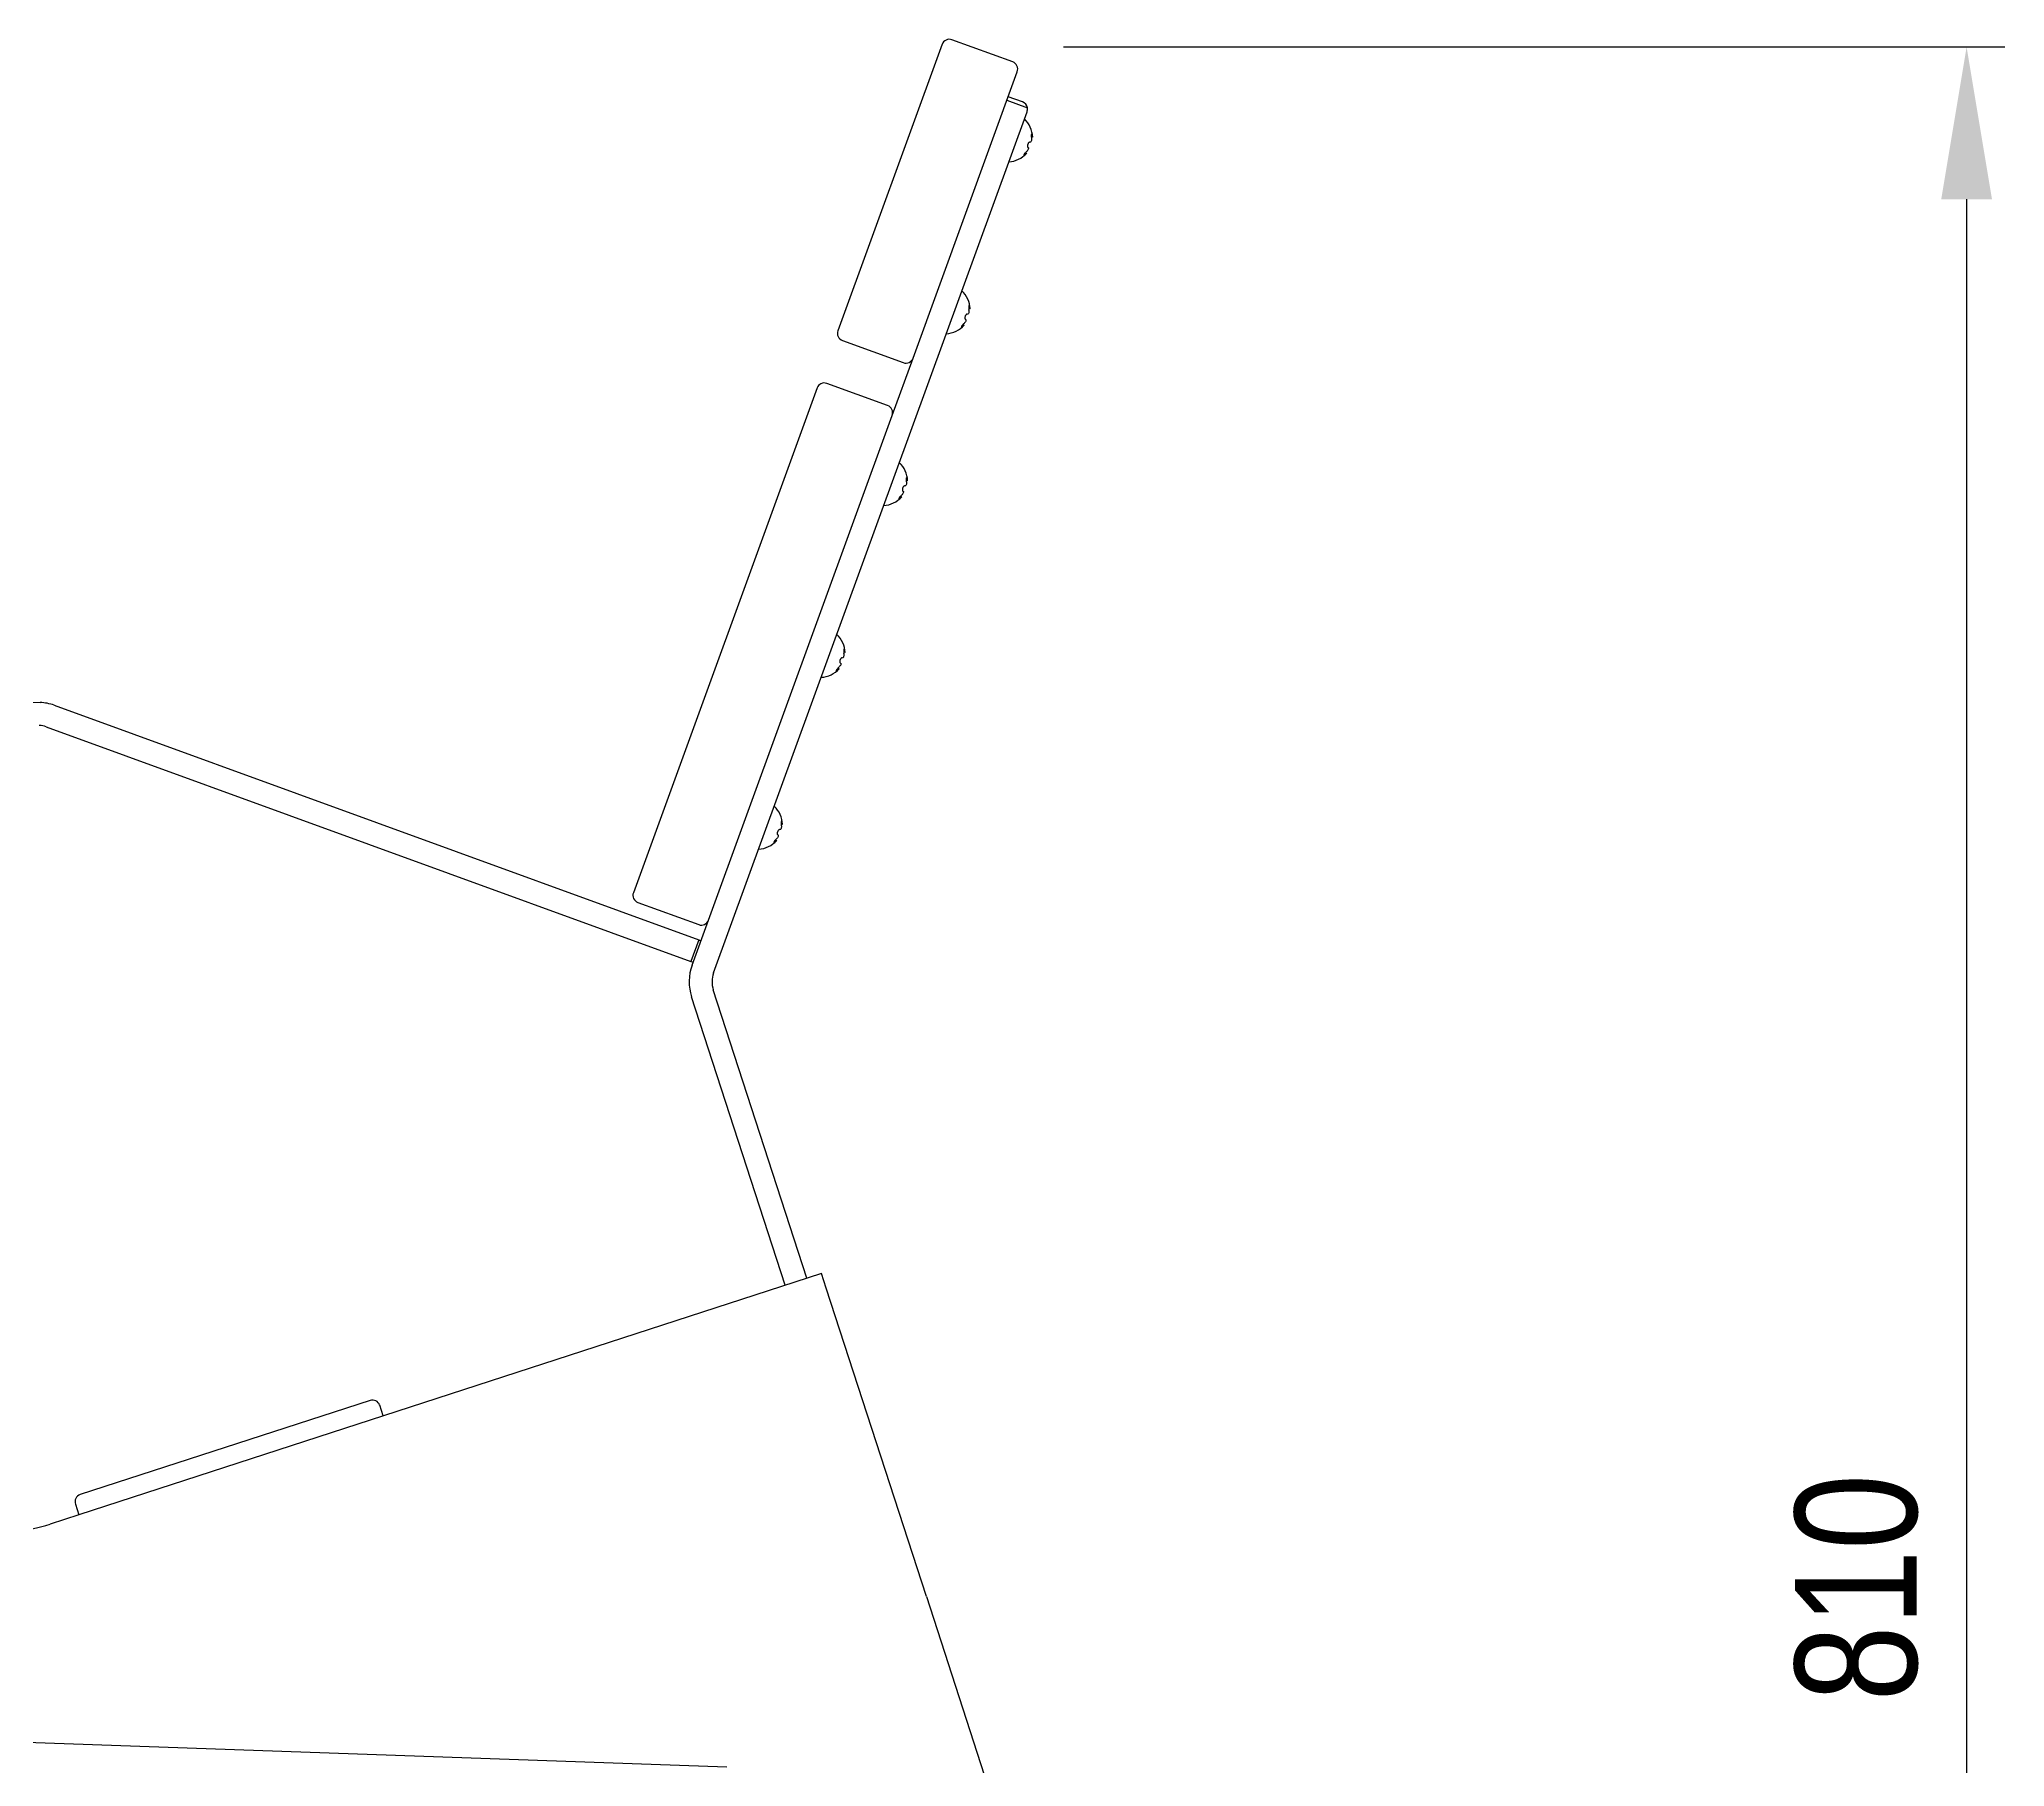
# Model space of a CAD drawing. Header units: millimetres. Extents: x 22162 to 28102, y 3160 to 7360.
# Drawn here: x 22883 to 23399, y 6442 to 6896 of the extents above; entities that cross this region are included whole.
import ezdxf

# ---------------------------------------------------------------- set-up
doc = ezdxf.new("R2010")
doc.units = ezdxf.units.MM
doc.header["$LTSCALE"] = 0.3
doc.styles.add('SEACAD_Arial', font='arial.ttf', dxfattribs={"width": 0.8})
doc.dimstyles.new('ISO-25', dxfattribs={"dimtxt": 1.6, "dimasz": 2, "dimexe": 0.5, "dimexo": 1.5, "dimtad": 1, "dimdec": 0, "dimtxsty": 'SEACAD_Arial', "dimcen": 2, "dimadec": 0, "dimazin": 0, "dimtfac": 1, "dimtdec": 0, "dimtmove": 0, "dimatfit": 3, "dimfxl": 1, "dimarcsym": 0})

# ---------------------------------------------------------------- blocks, each defined once
blk = doc.blocks.new('*D137')
at = {"color": 0, "lineweight": -2, "transparency": 16777216}
for p, q in [((23151.66, 6893.64), (23398.76, 6893.64)), ((23388.76, 6853.64), (23388.76, 6124.74)), ((23365.94, 6084.74), (23398.76, 6084.74))]:
    blk.add_line(p, q, dxfattribs=at)
at = {"color": 0, "transparency": 16777216}
for points in [[(23382.1, 6853.64), (23395.43, 6853.64), (23388.76, 6893.64)], [(23382.1, 6124.74), (23395.43, 6124.74), (23388.76, 6084.74)]]:
    blk.add_solid(points, dxfattribs=at)
at = {"layer": 'Defpoints', "color": 0, "transparency": 16777216}
for p in [(23121.66, 6893.64), (23335.94, 6084.74), (23388.76, 6084.74)]:
    blk.add_point(p, dxfattribs=at)
at = {"color": 0, "lineweight": 13, "transparency": 16777216, "insert": (23359.92, 6489.19), "char_height": 32, "attachment_point": 5, "rotation": 90, "style": 'SEACAD_Arial'}
blk.add_mtext('810', dxfattribs=at)

msp = doc.modelspace()

# ---------------------------------------------------------------- linework, layer by layer
at = {"color": 7, "linetype": 'Continuous'}
for p, q in [((23119.78, 6894.33), (23092.42, 6819.15)), ((23138.32, 6889.71), (23122.35, 6895.52)), ((23117.76, 6888.75), (23117.85, 6888.75)), ((23112.16, 6811.97), (23139.52, 6887.14)), ((23136.78, 6879.63), (23142.17, 6877.67)), ((23140.88, 6879.2), (23137.12, 6880.57)), ((23059.79, 6650.55), (23142.08, 6876.63)), ((23142.86, 6868.63), (23142.86, 6868.63)), ((23143.21, 6870.5), (23143.51, 6870.4)), ((23143.51, 6870.39), (23143.21, 6870.5)), ((23143.57, 6869.97), (23143.21, 6870.1)), ((23143.25, 6869.69), (23143.25, 6869.69)), ((23143.51, 6870.4), (23143.51, 6870.39)), ((23141.71, 6865.46), (23141.41, 6865.57)), ((23141.42, 6865.57), (23141.71, 6865.46)), ((23141.67, 6865.87), (23142.03, 6865.74)), ((23141.71, 6865.46), (23141.71, 6865.46)), ((23141.97, 6866.16), (23141.97, 6866.17)), ((23142.35, 6867.22), (23142.35, 6867.22)), ((23125.93, 6822.12), (23125.93, 6822.12)), ((23126.45, 6823.53), (23126.45, 6823.53)), ((23126.79, 6825.4), (23127.09, 6825.29)), ((23127.09, 6825.29), (23126.79, 6825.4)), ((23127.15, 6824.87), (23126.79, 6825)), ((23126.83, 6824.58), (23126.83, 6824.59)), ((23127.09, 6825.29), (23127.09, 6825.29)), ((23093.62, 6816.59), (23109.59, 6810.77)), ((23125, 6820.46), (23125.29, 6820.36)), ((23125.29, 6820.35), (23125, 6820.46)), ((23125.25, 6820.77), (23125.62, 6820.64)), ((23125.29, 6820.36), (23125.29, 6820.35)), ((23125.55, 6821.06), (23125.55, 6821.06)), ((23106.68, 6796.93), (23112.16, 6811.97)), ((23086.95, 6804.12), (23038.73, 6671.62)), ((23105.49, 6799.5), (23089.51, 6805.31)), ((23058.46, 6664.44), (23106.68, 6796.93)), ((23110.38, 6780.29), (23110.67, 6780.19)), ((23110.67, 6780.18), (23110.38, 6780.29)), ((23110.67, 6780.19), (23110.67, 6780.18)), ((23108.58, 6775.36), (23108.88, 6775.25)), ((23108.88, 6775.25), (23108.58, 6775.36)), ((23108.84, 6775.66), (23109.2, 6775.53)), ((23108.88, 6775.25), (23108.88, 6775.25)), ((23109.13, 6775.95), (23109.13, 6775.96)), ((23109.52, 6777.01), (23109.52, 6777.01)), ((23110.03, 6778.42), (23110.03, 6778.42)), ((23110.74, 6779.76), (23110.38, 6779.89)), ((23110.42, 6779.48), (23110.42, 6779.48)), ((23093.96, 6735.19), (23094.26, 6735.08)), ((23094.26, 6735.08), (23093.96, 6735.19)), ((23094.32, 6734.66), (23093.96, 6734.79)), ((23094, 6734.37), (23094, 6734.38)), ((23094.26, 6735.08), (23094.26, 6735.08)), ((22578.49, 6732.19), (22882.98, 6721.55)), ((23092.16, 6730.25), (23092.46, 6730.15)), ((23092.46, 6730.14), (23092.16, 6730.25)), ((23092.42, 6730.56), (23092.78, 6730.43)), ((23092.46, 6730.15), (23092.46, 6730.14)), ((23092.71, 6730.85), (23092.72, 6730.85)), ((23093.1, 6731.91), (23093.1, 6731.91)), ((23093.61, 6733.32), (23093.61, 6733.32)), ((22886.67, 6720.84), (23055.9, 6659.24)), ((22884.61, 6715.2), (23053.85, 6653.6)), ((23077.2, 6688.21), (23077.2, 6688.21)), ((23077.54, 6690.08), (23077.84, 6689.98)), ((23077.84, 6689.97), (23077.54, 6690.08)), ((23077.9, 6689.55), (23077.54, 6689.68)), ((23077.58, 6689.27), (23077.58, 6689.27)), ((23077.84, 6689.98), (23077.84, 6689.97)), ((23075.75, 6685.15), (23076.04, 6685.04)), ((23076.04, 6685.04), (23075.75, 6685.15)), ((23076, 6685.45), (23076.36, 6685.32)), ((23076.04, 6685.04), (23076.04, 6685.04)), ((23076.3, 6685.74), (23076.3, 6685.75)), ((23076.68, 6686.8), (23076.68, 6686.8)), ((23039.92, 6669.06), (23055.9, 6663.24)), ((23054.15, 6652.6), (23058.46, 6664.44)), ((23055.9, 6659.24), (23053.85, 6653.6)), ((23055.9, 6659.24), (23056.49, 6659.02)), ((23053.85, 6653.6), (23054.44, 6653.39)), ((23084.31, 6570.43), (23059.71, 6646.12)), ((23078.6, 6568.57), (23054.01, 6644.27)), ((23088.11, 6571.66), (22893.15, 6508.31)), ((23089.35, 6567.86), (23088.11, 6571.66)), ((23115.66, 6486.89), (23089.35, 6567.86)), ((22969.61, 6538.35), (22893.52, 6513.63)), ((22973.04, 6534.27), (22972.13, 6537.07)), ((22893.15, 6508.31), (22885.59, 6505.86)), ((22892.24, 6511.11), (22893.15, 6508.31)), ((22892.95, 6509.04), (22892.95, 6509.04)), ((23115.66, 6486.89), (23246.32, 6084.74)), ((22625.1, 6457.51), (23063.27, 6442.21))]:
    msp.add_line(p, q, dxfattribs=at)
for centre, radius, start, end in [((23121.66, 6893.64), 2, 70, 160), ((23137.64, 6887.83), 2, 340, 70), ((23140.2, 6877.32), 2, 10, 70), ((23136.58, 6869.67), 7, 2.4284, 46.535), ((23140.2, 6877.32), 2, 340, 10), ((22972.61, 6843.52), 173, 8.7965, 8.9383), ((23136.87, 6870.47), 7, 273.465, 317.5138), ((23120.16, 6824.57), 7, 2.4284, 46.535), ((22956.19, 6798.41), 173, 8.7965, 8.9383), ((23094.3, 6818.47), 2, 160, 250), ((23120.45, 6825.36), 7, 273.465, 317.5138), ((23110.28, 6812.65), 2, 250, 340), ((23088.83, 6803.43), 2, 70, 160), ((23104.8, 6797.62), 2, 340, 70), ((23103.74, 6779.46), 7, 2.4284, 46.535), ((22939.78, 6753.31), 173, 8.7965, 8.9383), ((23104.03, 6780.26), 7, 273.465, 317.5138), ((23087.33, 6734.36), 7, 2.4284, 46.535), ((22923.36, 6708.2), 173, 8.7965, 8.9383), ((23087.62, 6735.15), 7, 273.465, 317.5138), ((22882.56, 6709.56), 12, 70, 88), ((22882.56, 6709.56), 6, 70, 88), ((23070.91, 6689.25), 7, 2.4284, 46.535), ((22906.94, 6663.1), 173, 8.7965, 8.9383), ((23071.2, 6690.05), 7, 273.465, 317.5138), ((23040.61, 6670.94), 2, 160, 250), ((23056.58, 6665.12), 2, 250, 340), ((23066.18, 6648.23), 12.8, 160, 198), ((23066.18, 6648.23), 6.8, 160, 198), ((22970.22, 6536.45), 2, 18, 108), ((22894.14, 6511.73), 2, 108, 198), ((22873.23, 6543.9), 40, 275.1143, 288)]:
    msp.add_arc(centre, radius, start, end, dxfattribs=at)
for points, knots in [([(23142.86, 6868.63), (23142.82, 6868.65), (23142.77, 6868.65), (23142.72, 6868.63), (23142.67, 6868.61), (23142.62, 6868.58), (23142.56, 6868.53), (23142.51, 6868.48), (23142.46, 6868.42), (23142.41, 6868.35), (23142.37, 6868.28), (23142.33, 6868.21), (23142.29, 6868.13), (23142.28, 6868.11), (23142.27, 6868.08), (23142.26, 6868.05), (23142.24, 6867.98), (23142.22, 6867.9), (23142.2, 6867.83), (23142.19, 6867.76), (23142.18, 6867.69), (23142.18, 6867.62), (23142.18, 6867.56), (23142.19, 6867.49), (23142.2, 6867.44), (23142.21, 6867.38), (23142.23, 6867.34), (23142.26, 6867.3), (23142.28, 6867.26), (23142.32, 6867.24), (23142.35, 6867.22)], [0, 0, 0, 0, 0.123177, 0.123177, 0.123177, 0.246743, 0.246743, 0.246743, 0.363373, 0.363373, 0.363373, 0.467407, 0.467407, 0.467407, 0.500639, 0.500639, 0.500639, 0.594514, 0.594514, 0.594514, 0.688118, 0.688118, 0.688118, 0.785727, 0.785727, 0.785727, 0.89309, 0.89309, 0.89309, 1, 1, 1, 1]), ([(23143.25, 6869.69), (23143.26, 6869.63), (23143.27, 6869.57), (23143.27, 6869.43), (23143.27, 6869.37), (23143.25, 6869.16), (23143.23, 6869.03), (23143.15, 6868.8), (23143.09, 6868.72), (23142.98, 6868.62), (23142.92, 6868.61), (23142.86, 6868.63)], [0, 0, 0, 0, 0.125, 0.125, 0.25, 0.25, 0.5, 0.5, 0.75, 0.75, 1, 1, 1, 1]), ([(23143.51, 6870.4), (23143.49, 6870.49), (23143.47, 6870.57), (23143.45, 6870.64), (23143.44, 6870.71), (23143.41, 6870.76), (23143.39, 6870.8), (23143.37, 6870.84), (23143.35, 6870.86), (23143.33, 6870.86), (23143.31, 6870.86), (23143.29, 6870.84), (23143.27, 6870.81), (23143.27, 6870.8), (23143.26, 6870.79), (23143.26, 6870.78), (23143.24, 6870.74), (23143.23, 6870.69), (23143.22, 6870.64), (23143.21, 6870.58), (23143.21, 6870.51), (23143.21, 6870.44), (23143.2, 6870.37), (23143.2, 6870.29), (23143.2, 6870.21), (23143.21, 6870.12), (23143.21, 6870.03), (23143.22, 6869.94), (23143.23, 6869.85), (23143.24, 6869.77), (23143.25, 6869.69)], [0, 0, 0, 0, 0.123177, 0.123177, 0.123177, 0.246743, 0.246743, 0.246743, 0.363373, 0.363373, 0.363373, 0.467407, 0.467407, 0.467407, 0.500639, 0.500639, 0.500639, 0.594514, 0.594514, 0.594514, 0.688118, 0.688118, 0.688118, 0.785727, 0.785727, 0.785727, 0.89309, 0.89309, 0.89309, 1, 1, 1, 1]), ([(23141.97, 6866.16), (23141.9, 6866.11), (23141.82, 6866.04), (23141.75, 6865.97), (23141.68, 6865.89), (23141.61, 6865.82), (23141.55, 6865.74), (23141.49, 6865.67), (23141.43, 6865.6), (23141.39, 6865.53), (23141.34, 6865.47), (23141.31, 6865.42), (23141.29, 6865.37), (23141.28, 6865.35), (23141.28, 6865.34), (23141.27, 6865.33), (23141.26, 6865.29), (23141.25, 6865.26), (23141.26, 6865.24), (23141.27, 6865.22), (23141.28, 6865.21), (23141.3, 6865.21), (23141.33, 6865.21), (23141.36, 6865.22), (23141.39, 6865.24), (23141.44, 6865.26), (23141.49, 6865.29), (23141.54, 6865.32), (23141.59, 6865.36), (23141.65, 6865.41), (23141.71, 6865.46)], [0, 0, 0, 0, 0.123177, 0.123177, 0.123177, 0.246743, 0.246743, 0.246743, 0.363373, 0.363373, 0.363373, 0.467407, 0.467407, 0.467407, 0.500639, 0.500639, 0.500639, 0.594514, 0.594514, 0.594514, 0.688118, 0.688118, 0.688118, 0.785727, 0.785727, 0.785727, 0.89309, 0.89309, 0.89309, 1, 1, 1, 1]), ([(23141.71, 6865.46), (23141.76, 6865.5), (23141.8, 6865.54), (23141.88, 6865.61), (23141.91, 6865.64), (23142, 6865.71), (23142.03, 6865.74), (23142.03, 6865.74), (23142.03, 6865.74), (23142.03, 6865.74)], [0, 0, 0, 0, 0.125, 0.125, 0.25, 0.25, 0.5, 0.5, 0.5025695, 0.5025695, 0.5025695, 0.5025695]), ([(23142.35, 6867.22), (23142.38, 6867.21), (23142.4, 6867.2), (23142.44, 6867.15), (23142.45, 6867.12), (23142.47, 6867.01), (23142.46, 6866.91), (23142.38, 6866.69), (23142.31, 6866.57), (23142.15, 6866.35), (23142.06, 6866.25), (23141.97, 6866.17)], [0, 0, 0, 0, 0.125, 0.125, 0.25, 0.25, 0.5, 0.5, 0.75, 0.75, 1, 1, 1, 1]), ([(23125.93, 6822.12), (23125.96, 6822.11), (23125.99, 6822.09), (23126.02, 6822.05), (23126.04, 6822.01), (23126.05, 6821.91), (23126.04, 6821.81), (23125.96, 6821.58), (23125.89, 6821.46), (23125.73, 6821.24), (23125.64, 6821.14), (23125.55, 6821.06)], [0, 0, 0, 0, 0.125, 0.125, 0.25, 0.25, 0.5, 0.5, 0.75, 0.75, 1, 1, 1, 1]), ([(23126.45, 6823.53), (23126.41, 6823.54), (23126.36, 6823.54), (23126.31, 6823.53), (23126.26, 6823.51), (23126.2, 6823.47), (23126.15, 6823.42), (23126.1, 6823.38), (23126.04, 6823.32), (23125.99, 6823.24), (23125.95, 6823.18), (23125.91, 6823.1), (23125.88, 6823.03), (23125.87, 6823), (23125.86, 6822.97), (23125.85, 6822.95), (23125.82, 6822.88), (23125.8, 6822.8), (23125.79, 6822.73), (23125.77, 6822.65), (23125.76, 6822.58), (23125.76, 6822.52), (23125.76, 6822.45), (23125.77, 6822.39), (23125.78, 6822.34), (23125.79, 6822.28), (23125.81, 6822.23), (23125.84, 6822.19), (23125.87, 6822.16), (23125.9, 6822.13), (23125.93, 6822.12)], [0, 0, 0, 0, 0.123177, 0.123177, 0.123177, 0.246743, 0.246743, 0.246743, 0.363373, 0.363373, 0.363373, 0.467407, 0.467407, 0.467407, 0.500639, 0.500639, 0.500639, 0.594514, 0.594514, 0.594514, 0.688118, 0.688118, 0.688118, 0.785727, 0.785727, 0.785727, 0.89309, 0.89309, 0.89309, 1, 1, 1, 1]), ([(23126.83, 6824.58), (23126.84, 6824.52), (23126.85, 6824.46), (23126.85, 6824.33), (23126.85, 6824.26), (23126.84, 6824.06), (23126.81, 6823.92), (23126.73, 6823.7), (23126.68, 6823.61), (23126.56, 6823.52), (23126.5, 6823.51), (23126.45, 6823.53)], [0, 0, 0, 0, 0.125, 0.125, 0.25, 0.25, 0.5, 0.5, 0.75, 0.75, 1, 1, 1, 1]), ([(23127.09, 6825.29), (23127.07, 6825.38), (23127.06, 6825.46), (23127.04, 6825.53), (23127.02, 6825.6), (23127, 6825.66), (23126.97, 6825.7), (23126.95, 6825.73), (23126.93, 6825.75), (23126.91, 6825.75), (23126.89, 6825.75), (23126.87, 6825.74), (23126.85, 6825.71), (23126.85, 6825.7), (23126.84, 6825.69), (23126.84, 6825.67), (23126.83, 6825.64), (23126.82, 6825.59), (23126.81, 6825.53), (23126.8, 6825.47), (23126.79, 6825.41), (23126.79, 6825.34), (23126.79, 6825.26), (23126.78, 6825.18), (23126.79, 6825.1), (23126.79, 6825.01), (23126.79, 6824.92), (23126.8, 6824.84), (23126.81, 6824.75), (23126.82, 6824.66), (23126.83, 6824.59)], [0, 0, 0, 0, 0.123177, 0.123177, 0.123177, 0.246743, 0.246743, 0.246743, 0.363373, 0.363373, 0.363373, 0.467407, 0.467407, 0.467407, 0.500639, 0.500639, 0.500639, 0.594514, 0.594514, 0.594514, 0.688118, 0.688118, 0.688118, 0.785727, 0.785727, 0.785727, 0.89309, 0.89309, 0.89309, 1, 1, 1, 1]), ([(23125.55, 6821.06), (23125.48, 6821), (23125.41, 6820.93), (23125.34, 6820.86), (23125.27, 6820.79), (23125.2, 6820.71), (23125.13, 6820.64), (23125.07, 6820.56), (23125.01, 6820.49), (23124.97, 6820.42), (23124.93, 6820.37), (23124.89, 6820.31), (23124.87, 6820.26), (23124.87, 6820.25), (23124.86, 6820.24), (23124.86, 6820.22), (23124.84, 6820.19), (23124.84, 6820.16), (23124.84, 6820.14), (23124.85, 6820.12), (23124.86, 6820.11), (23124.89, 6820.11), (23124.91, 6820.11), (23124.94, 6820.12), (23124.98, 6820.13), (23125.02, 6820.15), (23125.07, 6820.18), (23125.12, 6820.22), (23125.17, 6820.26), (23125.23, 6820.3), (23125.29, 6820.35)], [0, 0, 0, 0, 0.123177, 0.123177, 0.123177, 0.246743, 0.246743, 0.246743, 0.363373, 0.363373, 0.363373, 0.467407, 0.467407, 0.467407, 0.500639, 0.500639, 0.500639, 0.594514, 0.594514, 0.594514, 0.688118, 0.688118, 0.688118, 0.785727, 0.785727, 0.785727, 0.89309, 0.89309, 0.89309, 1, 1, 1, 1]), ([(23125.29, 6820.36), (23125.34, 6820.4), (23125.38, 6820.43), (23125.46, 6820.5), (23125.5, 6820.53), (23125.58, 6820.61), (23125.62, 6820.64), (23125.62, 6820.64), (23125.62, 6820.64), (23125.62, 6820.64)], [0, 0, 0, 0, 0.125, 0.125, 0.25, 0.25, 0.5, 0.5, 0.5025695, 0.5025695, 0.5025695, 0.5025695]), ([(23110.67, 6780.19), (23110.66, 6780.28), (23110.64, 6780.36), (23110.62, 6780.43), (23110.6, 6780.5), (23110.58, 6780.55), (23110.56, 6780.59), (23110.54, 6780.63), (23110.51, 6780.65), (23110.49, 6780.65), (23110.47, 6780.65), (23110.45, 6780.63), (23110.44, 6780.6), (23110.43, 6780.59), (23110.43, 6780.58), (23110.42, 6780.57), (23110.41, 6780.53), (23110.4, 6780.48), (23110.39, 6780.43), (23110.38, 6780.37), (23110.38, 6780.3), (23110.37, 6780.23), (23110.37, 6780.16), (23110.37, 6780.08), (23110.37, 6780), (23110.37, 6779.91), (23110.38, 6779.82), (23110.39, 6779.73), (23110.39, 6779.64), (23110.4, 6779.56), (23110.42, 6779.48)], [0, 0, 0, 0, 0.123177, 0.123177, 0.123177, 0.246743, 0.246743, 0.246743, 0.363373, 0.363373, 0.363373, 0.467407, 0.467407, 0.467407, 0.500639, 0.500639, 0.500639, 0.594514, 0.594514, 0.594514, 0.688118, 0.688118, 0.688118, 0.785727, 0.785727, 0.785727, 0.89309, 0.89309, 0.89309, 1, 1, 1, 1]), ([(23109.13, 6775.95), (23109.06, 6775.89), (23108.99, 6775.83), (23108.92, 6775.76), (23108.85, 6775.68), (23108.78, 6775.61), (23108.71, 6775.53), (23108.65, 6775.46), (23108.6, 6775.39), (23108.55, 6775.32), (23108.51, 6775.26), (23108.48, 6775.2), (23108.46, 6775.16), (23108.45, 6775.14), (23108.44, 6775.13), (23108.44, 6775.12), (23108.42, 6775.08), (23108.42, 6775.05), (23108.43, 6775.03), (23108.43, 6775.01), (23108.45, 6775), (23108.47, 6775), (23108.49, 6775), (23108.52, 6775.01), (23108.56, 6775.03), (23108.6, 6775.05), (23108.65, 6775.08), (23108.7, 6775.11), (23108.76, 6775.15), (23108.82, 6775.2), (23108.88, 6775.25)], [0, 0, 0, 0, 0.123177, 0.123177, 0.123177, 0.246743, 0.246743, 0.246743, 0.363373, 0.363373, 0.363373, 0.467407, 0.467407, 0.467407, 0.500639, 0.500639, 0.500639, 0.594514, 0.594514, 0.594514, 0.688118, 0.688118, 0.688118, 0.785727, 0.785727, 0.785727, 0.89309, 0.89309, 0.89309, 1, 1, 1, 1]), ([(23108.88, 6775.25), (23108.92, 6775.29), (23108.97, 6775.33), (23109.04, 6775.4), (23109.08, 6775.43), (23109.17, 6775.5), (23109.2, 6775.53), (23109.2, 6775.53), (23109.2, 6775.53), (23109.2, 6775.53)], [0, 0, 0, 0, 0.125, 0.125, 0.25, 0.25, 0.5, 0.5, 0.5025695, 0.5025695, 0.5025695, 0.5025695]), ([(23109.52, 6777.01), (23109.55, 6777), (23109.57, 6776.99), (23109.61, 6776.94), (23109.62, 6776.91), (23109.64, 6776.8), (23109.62, 6776.7), (23109.54, 6776.48), (23109.48, 6776.36), (23109.32, 6776.14), (23109.23, 6776.04), (23109.13, 6775.96)], [0, 0, 0, 0, 0.125, 0.125, 0.25, 0.25, 0.5, 0.5, 0.75, 0.75, 1, 1, 1, 1]), ([(23110.03, 6778.42), (23109.99, 6778.44), (23109.94, 6778.44), (23109.89, 6778.42), (23109.84, 6778.4), (23109.78, 6778.37), (23109.73, 6778.32), (23109.68, 6778.27), (23109.63, 6778.21), (23109.58, 6778.14), (23109.53, 6778.07), (23109.49, 6778), (23109.46, 6777.92), (23109.45, 6777.89), (23109.44, 6777.87), (23109.43, 6777.84), (23109.4, 6777.77), (23109.38, 6777.69), (23109.37, 6777.62), (23109.35, 6777.55), (23109.35, 6777.48), (23109.35, 6777.41), (23109.35, 6777.35), (23109.35, 6777.28), (23109.36, 6777.23), (23109.38, 6777.17), (23109.4, 6777.12), (23109.42, 6777.09), (23109.45, 6777.05), (23109.48, 6777.03), (23109.52, 6777.01)], [0, 0, 0, 0, 0.123177, 0.123177, 0.123177, 0.246743, 0.246743, 0.246743, 0.363373, 0.363373, 0.363373, 0.467407, 0.467407, 0.467407, 0.500639, 0.500639, 0.500639, 0.594514, 0.594514, 0.594514, 0.688118, 0.688118, 0.688118, 0.785727, 0.785727, 0.785727, 0.89309, 0.89309, 0.89309, 1, 1, 1, 1]), ([(23110.42, 6779.48), (23110.43, 6779.42), (23110.43, 6779.36), (23110.44, 6779.22), (23110.44, 6779.16), (23110.42, 6778.95), (23110.39, 6778.82), (23110.31, 6778.59), (23110.26, 6778.51), (23110.15, 6778.41), (23110.09, 6778.4), (23110.03, 6778.42)], [0, 0, 0, 0, 0.125, 0.125, 0.25, 0.25, 0.5, 0.5, 0.75, 0.75, 1, 1, 1, 1]), ([(23094, 6734.37), (23094.01, 6734.31), (23094.01, 6734.25), (23094.02, 6734.12), (23094.02, 6734.05), (23094, 6733.85), (23093.98, 6733.71), (23093.9, 6733.49), (23093.84, 6733.4), (23093.73, 6733.31), (23093.67, 6733.3), (23093.61, 6733.32)], [0, 0, 0, 0, 0.125, 0.125, 0.25, 0.25, 0.5, 0.5, 0.75, 0.75, 1, 1, 1, 1]), ([(23094.26, 6735.08), (23094.24, 6735.17), (23094.22, 6735.25), (23094.2, 6735.32), (23094.18, 6735.39), (23094.16, 6735.45), (23094.14, 6735.49), (23094.12, 6735.52), (23094.1, 6735.54), (23094.07, 6735.54), (23094.06, 6735.54), (23094.04, 6735.53), (23094.02, 6735.5), (23094.02, 6735.49), (23094.01, 6735.48), (23094.01, 6735.46), (23093.99, 6735.43), (23093.98, 6735.38), (23093.97, 6735.32), (23093.96, 6735.26), (23093.96, 6735.2), (23093.95, 6735.13), (23093.95, 6735.05), (23093.95, 6734.97), (23093.95, 6734.89), (23093.96, 6734.8), (23093.96, 6734.71), (23093.97, 6734.63), (23093.98, 6734.54), (23093.99, 6734.45), (23094, 6734.38)], [0, 0, 0, 0, 0.123177, 0.123177, 0.123177, 0.246743, 0.246743, 0.246743, 0.363373, 0.363373, 0.363373, 0.467407, 0.467407, 0.467407, 0.500639, 0.500639, 0.500639, 0.594514, 0.594514, 0.594514, 0.688118, 0.688118, 0.688118, 0.785727, 0.785727, 0.785727, 0.89309, 0.89309, 0.89309, 1, 1, 1, 1]), ([(23092.71, 6730.85), (23092.65, 6730.79), (23092.57, 6730.72), (23092.5, 6730.65), (23092.43, 6730.58), (23092.36, 6730.5), (23092.3, 6730.42), (23092.24, 6730.35), (23092.18, 6730.28), (23092.13, 6730.21), (23092.09, 6730.16), (23092.06, 6730.1), (23092.04, 6730.05), (23092.03, 6730.04), (23092.03, 6730.02), (23092.02, 6730.01), (23092.01, 6729.97), (23092, 6729.95), (23092.01, 6729.93), (23092.01, 6729.91), (23092.03, 6729.9), (23092.05, 6729.9), (23092.07, 6729.9), (23092.11, 6729.9), (23092.14, 6729.92), (23092.19, 6729.94), (23092.23, 6729.97), (23092.29, 6730.01), (23092.34, 6730.05), (23092.4, 6730.09), (23092.46, 6730.14)], [0, 0, 0, 0, 0.123177, 0.123177, 0.123177, 0.246743, 0.246743, 0.246743, 0.363373, 0.363373, 0.363373, 0.467407, 0.467407, 0.467407, 0.500639, 0.500639, 0.500639, 0.594514, 0.594514, 0.594514, 0.688118, 0.688118, 0.688118, 0.785727, 0.785727, 0.785727, 0.89309, 0.89309, 0.89309, 1, 1, 1, 1]), ([(23092.46, 6730.15), (23092.51, 6730.19), (23092.55, 6730.22), (23092.63, 6730.29), (23092.66, 6730.32), (23092.75, 6730.4), (23092.78, 6730.43), (23092.78, 6730.43), (23092.78, 6730.43), (23092.78, 6730.43)], [0, 0, 0, 0, 0.125, 0.125, 0.25, 0.25, 0.5, 0.5, 0.5025695, 0.5025695, 0.5025695, 0.5025695]), ([(23093.1, 6731.91), (23093.13, 6731.9), (23093.15, 6731.88), (23093.19, 6731.83), (23093.2, 6731.8), (23093.22, 6731.7), (23093.21, 6731.6), (23093.13, 6731.37), (23093.06, 6731.25), (23092.9, 6731.03), (23092.81, 6730.93), (23092.72, 6730.85)], [0, 0, 0, 0, 0.125, 0.125, 0.25, 0.25, 0.5, 0.5, 0.75, 0.75, 1, 1, 1, 1]), ([(23093.61, 6733.32), (23093.57, 6733.33), (23093.52, 6733.33), (23093.47, 6733.31), (23093.42, 6733.3), (23093.37, 6733.26), (23093.31, 6733.21), (23093.26, 6733.17), (23093.21, 6733.11), (23093.16, 6733.03), (23093.12, 6732.97), (23093.08, 6732.89), (23093.04, 6732.82), (23093.03, 6732.79), (23093.02, 6732.76), (23093.01, 6732.74), (23092.99, 6732.66), (23092.97, 6732.59), (23092.95, 6732.52), (23092.94, 6732.44), (23092.93, 6732.37), (23092.93, 6732.31), (23092.93, 6732.24), (23092.93, 6732.18), (23092.95, 6732.13), (23092.96, 6732.07), (23092.98, 6732.02), (23093.01, 6731.98), (23093.03, 6731.95), (23093.06, 6731.92), (23093.1, 6731.91)], [0, 0, 0, 0, 0.123177, 0.123177, 0.123177, 0.246743, 0.246743, 0.246743, 0.363373, 0.363373, 0.363373, 0.467407, 0.467407, 0.467407, 0.500639, 0.500639, 0.500639, 0.594514, 0.594514, 0.594514, 0.688118, 0.688118, 0.688118, 0.785727, 0.785727, 0.785727, 0.89309, 0.89309, 0.89309, 1, 1, 1, 1]), ([(23077.2, 6688.21), (23077.16, 6688.23), (23077.11, 6688.23), (23077.06, 6688.21), (23077.01, 6688.19), (23076.95, 6688.16), (23076.9, 6688.11), (23076.84, 6688.06), (23076.79, 6688), (23076.74, 6687.93), (23076.7, 6687.86), (23076.66, 6687.79), (23076.63, 6687.71), (23076.62, 6687.68), (23076.61, 6687.66), (23076.6, 6687.63), (23076.57, 6687.56), (23076.55, 6687.48), (23076.53, 6687.41), (23076.52, 6687.34), (23076.51, 6687.27), (23076.51, 6687.2), (23076.51, 6687.14), (23076.52, 6687.07), (23076.53, 6687.02), (23076.54, 6686.96), (23076.56, 6686.91), (23076.59, 6686.88), (23076.62, 6686.84), (23076.65, 6686.82), (23076.68, 6686.8)], [0, 0, 0, 0, 0.123177, 0.123177, 0.123177, 0.246743, 0.246743, 0.246743, 0.363373, 0.363373, 0.363373, 0.467407, 0.467407, 0.467407, 0.500639, 0.500639, 0.500639, 0.594514, 0.594514, 0.594514, 0.688118, 0.688118, 0.688118, 0.785727, 0.785727, 0.785727, 0.89309, 0.89309, 0.89309, 1, 1, 1, 1]), ([(23077.58, 6689.27), (23077.59, 6689.21), (23077.6, 6689.15), (23077.6, 6689.01), (23077.6, 6688.94), (23077.59, 6688.74), (23077.56, 6688.61), (23077.48, 6688.38), (23077.43, 6688.3), (23077.31, 6688.2), (23077.25, 6688.19), (23077.2, 6688.21)], [0, 0, 0, 0, 0.125, 0.125, 0.25, 0.25, 0.5, 0.5, 0.75, 0.75, 1, 1, 1, 1]), ([(23077.84, 6689.98), (23077.82, 6690.07), (23077.81, 6690.15), (23077.79, 6690.22), (23077.77, 6690.29), (23077.75, 6690.34), (23077.72, 6690.38), (23077.7, 6690.42), (23077.68, 6690.44), (23077.66, 6690.44), (23077.64, 6690.44), (23077.62, 6690.42), (23077.6, 6690.39), (23077.6, 6690.38), (23077.59, 6690.37), (23077.59, 6690.36), (23077.58, 6690.32), (23077.56, 6690.27), (23077.56, 6690.22), (23077.55, 6690.16), (23077.54, 6690.09), (23077.54, 6690.02), (23077.53, 6689.95), (23077.53, 6689.87), (23077.54, 6689.79), (23077.54, 6689.7), (23077.54, 6689.61), (23077.55, 6689.52), (23077.56, 6689.43), (23077.57, 6689.35), (23077.58, 6689.27)], [0, 0, 0, 0, 0.123177, 0.123177, 0.123177, 0.246743, 0.246743, 0.246743, 0.363373, 0.363373, 0.363373, 0.467407, 0.467407, 0.467407, 0.500639, 0.500639, 0.500639, 0.594514, 0.594514, 0.594514, 0.688118, 0.688118, 0.688118, 0.785727, 0.785727, 0.785727, 0.89309, 0.89309, 0.89309, 1, 1, 1, 1]), ([(23076.3, 6685.74), (23076.23, 6685.68), (23076.16, 6685.62), (23076.09, 6685.54), (23076.02, 6685.47), (23075.94, 6685.4), (23075.88, 6685.32), (23075.82, 6685.25), (23075.76, 6685.18), (23075.72, 6685.11), (23075.68, 6685.05), (23075.64, 6684.99), (23075.62, 6684.95), (23075.61, 6684.93), (23075.61, 6684.92), (23075.6, 6684.91), (23075.59, 6684.87), (23075.59, 6684.84), (23075.59, 6684.82), (23075.6, 6684.8), (23075.61, 6684.79), (23075.63, 6684.79), (23075.66, 6684.79), (23075.69, 6684.8), (23075.73, 6684.82), (23075.77, 6684.84), (23075.82, 6684.87), (23075.87, 6684.9), (23075.92, 6684.94), (23075.98, 6684.99), (23076.04, 6685.04)], [0, 0, 0, 0, 0.123177, 0.123177, 0.123177, 0.246743, 0.246743, 0.246743, 0.363373, 0.363373, 0.363373, 0.467407, 0.467407, 0.467407, 0.500639, 0.500639, 0.500639, 0.594514, 0.594514, 0.594514, 0.688118, 0.688118, 0.688118, 0.785727, 0.785727, 0.785727, 0.89309, 0.89309, 0.89309, 1, 1, 1, 1]), ([(23076.04, 6685.04), (23076.09, 6685.08), (23076.13, 6685.12), (23076.21, 6685.19), (23076.25, 6685.22), (23076.33, 6685.29), (23076.37, 6685.32), (23076.37, 6685.32), (23076.37, 6685.32), (23076.37, 6685.32)], [0, 0, 0, 0, 0.125, 0.125, 0.25, 0.25, 0.5, 0.5, 0.5025695, 0.5025695, 0.5025695, 0.5025695]), ([(23076.68, 6686.8), (23076.71, 6686.79), (23076.74, 6686.78), (23076.77, 6686.73), (23076.78, 6686.7), (23076.8, 6686.59), (23076.79, 6686.49), (23076.71, 6686.27), (23076.64, 6686.15), (23076.48, 6685.93), (23076.39, 6685.83), (23076.3, 6685.75)], [0, 0, 0, 0, 0.125, 0.125, 0.25, 0.25, 0.5, 0.5, 0.75, 0.75, 1, 1, 1, 1])]:
    msp.add_open_spline(points, degree=3, knots=knots, dxfattribs=at)

# ---------------------------------------------------------------- dimensions: what is measured, and where the dimension line sits
at = {"lineweight": 13}
dim = msp.add_linear_dim(base=(23388.76, 6084.74), p1=(23121.66, 6893.64), p2=(23335.94, 6084.74), angle=90, dimstyle='ISO-25', override={"dimrnd": 10}, dxfattribs=at)
dim.commit()
dim.dimension.update_dxf_attribs({"geometry": '*D137', "text_midpoint": (23359.92, 6489.19)})

doc.saveas('drawing.dxf')
